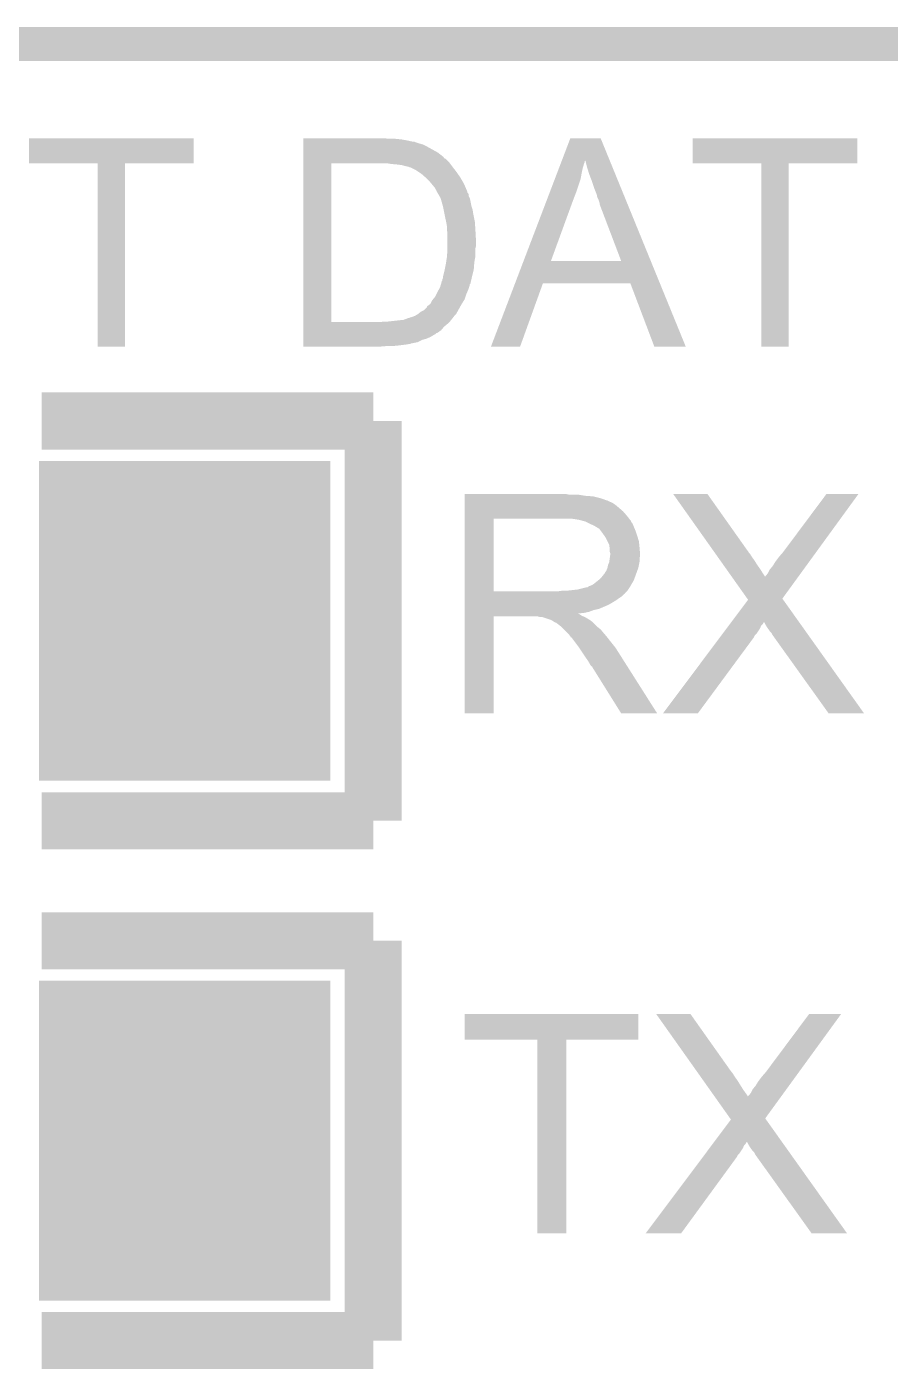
# Model space of a CAD drawing. Extents: x -1.4 to 24.2, y -3.9 to 40.3.
# Drawn here: x 1.74 to 5.57, y 33.22 to 39.19 of the extents above; entities that cross this region are included whole.
import ezdxf

# ---------------------------------------------------------------- set-up
doc = ezdxf.new("R2010")
doc.units = 0
doc.layers.get('0').update_dxf_attribs({"linetype": 'CONTINUOUS'})
for name, color, linetype in [('USBI2CCLICK_V102A_GKO', 5, 'CONTINUOUS'), ('USBI2CCLICK_V102A_GTO', 14, 'CONTINUOUS'), ('USBI2CCLICK_V102A_GTS', 12, 'CONTINUOUS')]:
    doc.layers.add(name, color=color, linetype=linetype)

# ---------------------------------------------------------------- blocks, each defined once
blk = doc.blocks.new('RECTANGLE_44')
blk.add_solid([(0.6477, 0.7112), (0.6477, -0.7112), (-0.6477, 0.7112), (-0.6477, -0.7112)])

msp = doc.modelspace()

# ---------------------------------------------------------------- linework, layer by layer
at = {"layer": 'USBI2CCLICK_V102A_GKO', "const_width": 0.1524}
msp.add_lwpolyline([(-1.27, 39.116), (24.13, 39.116)], dxfattribs=at)
at = {"layer": 'USBI2CCLICK_V102A_GTO', "const_width": 0.254}
for points in [[(1.8034, 37.4396), (3.2766, 37.4396)], [(3.2766, 35.6616), (3.2766, 37.4396)], [(1.8034, 35.6616), (3.2766, 35.6616)], [(1.8034, 35.1282), (3.2766, 35.1282)], [(3.2766, 33.3502), (3.2766, 35.1282)], [(1.8034, 33.3502), (3.2766, 33.3502)]]:
    msp.add_lwpolyline(points, dxfattribs=at)
at = {"layer": 'USBI2CCLICK_V102A_GTO'}
for points in [[(1.74752, 38.585162), (1.74754, 38.696878), (2.479018, 38.585162), (2.47904, 38.696878)], [(1.74754, 38.696878), (1.747542, 38.6969), (2.47904, 38.696878), (1.747542, 38.6969)], [(2.96674, 38.69436), (2.966742, 38.6969), (3.347718, 38.69436), (3.32232, 38.6969)], [(2.96674, 38.69182), (2.96674, 38.69436), (3.40106, 38.69182), (3.37566, 38.69436)], [(2.96674, 38.68674), (2.96674, 38.69182), (3.429, 38.68674), (3.40106, 38.69182)], [(2.96674, 38.68166), (2.96674, 38.68674), (3.451862, 38.68166), (3.429, 38.68674)], [(2.96674, 38.681658), (2.96674, 38.68166), (3.459484, 38.681658), (3.451862, 38.68166)], [(2.96674, 38.67912), (2.96674, 38.681658), (3.464562, 38.67912), (3.459484, 38.681658)], [(4.116088, 38.600202), (4.15291, 38.696886), (4.32699, 38.600202), (4.287524, 38.696886)], [(4.15291, 38.696886), (4.152916, 38.6969), (4.287524, 38.696886), (4.152916, 38.6969)], [(4.69646, 38.585162), (4.69648, 38.696878), (5.427958, 38.585162), (5.42798, 38.696878)], [(4.69648, 38.696878), (4.696482, 38.6969), (5.42798, 38.696878), (4.696482, 38.6969)], [(2.96674, 38.67404), (2.96674, 38.67912), (3.4798, 38.67404), (3.464562, 38.67912)], [(2.96674, 38.66896), (2.96674, 38.67404), (3.49758, 38.66896), (3.4798, 38.67404)], [(2.96674, 38.6588), (2.96674, 38.66896), (3.5179, 38.6588), (3.49758, 38.66896)], [(2.96674, 38.6334), (2.96674, 38.6588), (3.563618, 38.6334), (3.5179, 38.6588)], [(2.96674, 38.615618), (2.96674, 38.6334), (3.58648, 38.615618), (3.563618, 38.6334)], [(2.052298, 38.58514), (1.74752, 38.585162), (2.479018, 38.58514), (2.479018, 38.585162)], [(2.0523, 38.585118), (2.052298, 38.58514), (2.17424, 38.585118), (2.479018, 38.58514)], [(2.05232, 37.769822), (2.0523, 38.585118), (2.174218, 37.769822), (2.17424, 38.585118)], [(2.966722, 37.879042), (2.966738, 38.58512), (3.09118, 37.879042), (3.091182, 38.58512)], [(2.966738, 38.608), (2.96674, 38.613076), (3.591568, 38.608), (3.589022, 38.613076)], [(2.966738, 38.605456), (2.966738, 38.608), (3.599182, 38.605456), (3.591568, 38.608)], [(2.966738, 38.592758), (2.966738, 38.605456), (3.61188, 38.592758), (3.599182, 38.605456)], [(2.966738, 38.58514), (2.966738, 38.592758), (3.617596, 38.58514), (3.61188, 38.592758)], [(2.966738, 38.58512), (2.966738, 38.58514), (3.091182, 38.58512), (3.30454, 38.58514)], [(2.96674, 38.613076), (2.96674, 38.615618), (3.589022, 38.613076), (3.58648, 38.615618)], [(3.355338, 38.5826), (3.340102, 38.58514), (3.6195, 38.5826), (3.617596, 38.58514)], [(3.38328, 38.58006), (3.355338, 38.5826), (3.621406, 38.58006), (3.6195, 38.5826)], [(3.403602, 38.57752), (3.38328, 38.58006), (3.62331, 38.57752), (3.621406, 38.58006)], [(3.421378, 38.57244), (3.403602, 38.57752), (3.62712, 38.57244), (3.62331, 38.57752)], [(3.434082, 38.569898), (3.421378, 38.57244), (3.629098, 38.569898), (3.62712, 38.57244)], [(3.439164, 38.56736), (3.434082, 38.569898), (3.631072, 38.56736), (3.629098, 38.569898)], [(3.441704, 38.567358), (3.439164, 38.56736), (3.631074, 38.567358), (3.631072, 38.56736)], [(3.467102, 38.554658), (3.441704, 38.567358), (3.640952, 38.554658), (3.631074, 38.567358)], [(4.094876, 38.5445), (4.103582, 38.56736), (4.2037, 38.5445), (4.208782, 38.56736)], [(4.103582, 38.56736), (4.106484, 38.57498), (4.208782, 38.56736), (4.211318, 38.57498)], [(4.106484, 38.57498), (4.110354, 38.585142), (4.211318, 38.57498), (4.21386, 38.585142)], [(4.110354, 38.585142), (4.112288, 38.590224), (4.21386, 38.585142), (4.2164, 38.590224)], [(4.112288, 38.590224), (4.114224, 38.595306), (4.2164, 38.590224), (4.216406, 38.595306)], [(4.114224, 38.595306), (4.115192, 38.597846), (4.216406, 38.595306), (4.21894, 38.597846)], [(4.115192, 38.597846), (4.116088, 38.600202), (4.21894, 38.597846), (4.218944, 38.600202)], [(4.22656, 38.569902), (4.218944, 38.600202), (4.339358, 38.569902), (4.32699, 38.600202)], [(4.236718, 38.53688), (4.22656, 38.569902), (4.352838, 38.53688), (4.339358, 38.569902)], [(5.001238, 38.58514), (4.69646, 38.585162), (5.427958, 38.58514), (5.427958, 38.585162)], [(5.00124, 38.585118), (5.001238, 38.58514), (5.12318, 38.585118), (5.427958, 38.58514)], [(5.00126, 37.769822), (5.00124, 38.585118), (5.123158, 37.769822), (5.12318, 38.585118)], [(3.47472, 38.54958), (3.467102, 38.554658), (3.6449, 38.54958), (3.640952, 38.554658)], [(3.489962, 38.53942), (3.47472, 38.54958), (3.652014, 38.53942), (3.6449, 38.54958)], [(3.507378, 38.524182), (3.489962, 38.53942), (3.66268, 38.524182), (3.652014, 38.53942)], [(3.51028, 38.521642), (3.507378, 38.524182), (3.664162, 38.521642), (3.66268, 38.524182)], [(3.52806, 38.50386), (3.51028, 38.521642), (3.674534, 38.50386), (3.664162, 38.521642)], [(3.53653, 38.493698), (3.52806, 38.50386), (3.68046, 38.493698), (3.674534, 38.50386)], [(4.061018, 38.455598), (4.084234, 38.51656), (4.1783, 38.455598), (4.19862, 38.51656)], [(4.084234, 38.51656), (4.094876, 38.5445), (4.19862, 38.51656), (4.2037, 38.5445)], [(4.24942, 38.503862), (4.236718, 38.53688), (4.366314, 38.503862), (4.352838, 38.53688)], [(4.25958, 38.47338), (4.24942, 38.503862), (4.378758, 38.47338), (4.366314, 38.503862)], [(3.54076, 38.48862), (3.53653, 38.493698), (3.682638, 38.48862), (3.68046, 38.493698)], [(3.550922, 38.475918), (3.54076, 38.48862), (3.68808, 38.475918), (3.682638, 38.48862)], [(3.556002, 38.46576), (3.550922, 38.475918), (3.692434, 38.46576), (3.68808, 38.475918)], [(3.55854, 38.463214), (3.556002, 38.46576), (3.693524, 38.463214), (3.692434, 38.46576)], [(3.558542, 38.460676), (3.55854, 38.463214), (3.694612, 38.460676), (3.693524, 38.463214)], [(3.560068, 38.458136), (3.558542, 38.460676), (3.6957, 38.458136), (3.694612, 38.460676)], [(3.561592, 38.455594), (3.560068, 38.458136), (3.695706, 38.455594), (3.6957, 38.458136)], [(3.563116, 38.453056), (3.561592, 38.455594), (3.698242, 38.453056), (3.695706, 38.455594)], [(3.56616, 38.44798), (3.563116, 38.453056), (3.70078, 38.44798), (3.698242, 38.453056)], [(3.566164, 38.447976), (3.56616, 38.44798), (3.70078, 38.447976), (3.70078, 38.44798)], [(3.570518, 38.440356), (3.566164, 38.447976), (3.700782, 38.440356), (3.70078, 38.447976)], [(4.048444, 38.42258), (4.061018, 38.455598), (4.1656, 38.42258), (4.1783, 38.455598)], [(4.26974, 38.447978), (4.25958, 38.47338), (4.389126, 38.447978), (4.378758, 38.47338)], [(4.272282, 38.435278), (4.26974, 38.447978), (4.39431, 38.435278), (4.389126, 38.447978)], [(3.576322, 38.430198), (3.570518, 38.440356), (3.705862, 38.430198), (3.700782, 38.440356)], [(3.579226, 38.42004), (3.576322, 38.430198), (3.7084, 38.42004), (3.705862, 38.430198)], [(3.58648, 38.394642), (3.579226, 38.42004), (3.713482, 38.394642), (3.7084, 38.42004)], [(3.586482, 38.39464), (3.58648, 38.394642), (3.713482, 38.39464), (3.713482, 38.394642)], [(3.58953, 38.379398), (3.586482, 38.39464), (3.71856, 38.379398), (3.713482, 38.39464)], [(3.94495, 38.150828), (4.048444, 38.42258), (4.06655, 38.150828), (4.1656, 38.42258)], [(4.27736, 38.425118), (4.272282, 38.435278), (4.398458, 38.425118), (4.39431, 38.435278)], [(4.28244, 38.409876), (4.27736, 38.425118), (4.404678, 38.409876), (4.398458, 38.425118)], [(4.282442, 38.404796), (4.28244, 38.409876), (4.406752, 38.404796), (4.404678, 38.409876)], [(4.37893, 38.1508), (4.282442, 38.404796), (4.51043, 38.1508), (4.406752, 38.404796)], [(3.593084, 38.361622), (3.58953, 38.379398), (3.7211, 38.361622), (3.71856, 38.379398)], [(3.5941, 38.35654), (3.593084, 38.361622), (3.722118, 38.35654), (3.7211, 38.361622)], [(3.601176, 38.32352), (3.5941, 38.35654), (3.72872, 38.32352), (3.722118, 38.35654)], [(3.60172, 38.32098), (3.601176, 38.32352), (3.72888, 38.32098), (3.72872, 38.32352)], [(3.60426, 38.305738), (3.60172, 38.32098), (3.729832, 38.305738), (3.72888, 38.32098)], [(3.60426, 38.287958), (3.60426, 38.305738), (3.730944, 38.287958), (3.729832, 38.305738)], [(3.605276, 38.28288), (3.60426, 38.287958), (3.73126, 38.28288), (3.730944, 38.287958)], [(3.6068, 38.275258), (3.605276, 38.28288), (3.731684, 38.275258), (3.73126, 38.28288)], [(3.6068, 38.237162), (3.6068, 38.275258), (3.7338, 38.237162), (3.731684, 38.275258)], [(3.6068, 38.219378), (3.6068, 38.237162), (3.7338, 38.219378), (3.7338, 38.237162)], [(3.6068, 38.209218), (3.6068, 38.219378), (3.73126, 38.209218), (3.7338, 38.219378)], [(3.6068, 38.2016), (3.6068, 38.209218), (3.73126, 38.2016), (3.73126, 38.209218)], [(3.59918, 38.13556), (3.600742, 38.14572), (3.725398, 38.13556), (3.72618, 38.14572)], [(3.600742, 38.14572), (3.60426, 38.16858), (3.72618, 38.14572), (3.730336, 38.16858)], [(3.60426, 38.16858), (3.60465, 38.173658), (3.730336, 38.16858), (3.73126, 38.173658)], [(3.60465, 38.173658), (3.6068, 38.2016), (3.73126, 38.173658), (3.73126, 38.2016)], [(3.907214, 38.05174), (3.94494, 38.1508), (4.550864, 38.05174), (4.51043, 38.1508)], [(3.94494, 38.1508), (3.94495, 38.150828), (4.37893, 38.1508), (4.06655, 38.150828)], [(3.587114, 38.08222), (3.5941, 38.11016), (3.71602, 38.08222), (3.723004, 38.11016)], [(3.5941, 38.11016), (3.594608, 38.1127), (3.723004, 38.11016), (3.72364, 38.1127)], [(3.594608, 38.1127), (3.59918, 38.13556), (3.72364, 38.1127), (3.725398, 38.13556)], [(3.566726, 38.021262), (3.57378, 38.033958), (3.69824, 38.021262), (3.702472, 38.033958)], [(3.57378, 38.033958), (3.574542, 38.036498), (3.702472, 38.033958), (3.70332, 38.036498)], [(3.574542, 38.036498), (3.576064, 38.041576), (3.70332, 38.036498), (3.705858, 38.041576)], [(3.576064, 38.041576), (3.577588, 38.046654), (3.705858, 38.041576), (3.70586, 38.046654)], [(3.577588, 38.046654), (3.578352, 38.049198), (3.70586, 38.046654), (3.708396, 38.049198)], [(3.578352, 38.049198), (3.5814, 38.059356), (3.708396, 38.049198), (3.71074, 38.059356)], [(3.5814, 38.061894), (3.583934, 38.064434), (3.711326, 38.061894), (3.711912, 38.064434)], [(3.5814, 38.059356), (3.5814, 38.061894), (3.71074, 38.059356), (3.711326, 38.061894)], [(3.583934, 38.064434), (3.58394, 38.069516), (3.711912, 38.064434), (3.713086, 38.069516)], [(3.58394, 38.069516), (3.586478, 38.074596), (3.713086, 38.069516), (3.714258, 38.074596)], [(3.586478, 38.074596), (3.58648, 38.079678), (3.714258, 38.074596), (3.715432, 38.079678)], [(3.58648, 38.079678), (3.587114, 38.08222), (3.715432, 38.079678), (3.71602, 38.08222)], [(3.799852, 37.76983), (3.907208, 38.051724), (3.929374, 37.76983), (4.030976, 38.051724)], [(3.907208, 38.051724), (3.907214, 38.05174), (4.030976, 38.051724), (4.419584, 38.05174)], [(4.526276, 37.769814), (4.419584, 38.05174), (4.665944, 37.769814), (4.550864, 38.05174)], [(3.530596, 37.9603), (3.538218, 37.975536), (3.670302, 37.9603), (3.679822, 37.975536)], [(3.538218, 37.975536), (3.542452, 37.980618), (3.679822, 37.975536), (3.682998, 37.980618)], [(3.542452, 37.980618), (3.55092, 37.990782), (3.682998, 37.980618), (3.686386, 37.990782)], [(3.55092, 37.990782), (3.557268, 38.00348), (3.686386, 37.990782), (3.69062, 38.00348)], [(3.557268, 38.00348), (3.56108, 38.0111), (3.69062, 38.00348), (3.693884, 38.0111)], [(3.56108, 38.0111), (3.566726, 38.021262), (3.693884, 38.0111), (3.69824, 38.021262)], [(3.449318, 37.90188), (3.462016, 37.906958), (3.63347, 37.90188), (3.63728, 37.906958)], [(3.462016, 37.906958), (3.462022, 37.90696), (3.63728, 37.906958), (3.63728, 37.90696)], [(3.462022, 37.90696), (3.474718, 37.914578), (3.63728, 37.90696), (3.644896, 37.914578)], [(3.474718, 37.914578), (3.47472, 37.91458), (3.644896, 37.914578), (3.644898, 37.91458)], [(3.47472, 37.91458), (3.48742, 37.92474), (3.644898, 37.91458), (3.650542, 37.92474)], [(3.48742, 37.92474), (3.502656, 37.932358), (3.650542, 37.92474), (3.654776, 37.932358)], [(3.502656, 37.932358), (3.515354, 37.945054), (3.654776, 37.932358), (3.66183, 37.945054)], [(3.515354, 37.945054), (3.51536, 37.947594), (3.66183, 37.945054), (3.66324, 37.947594)], [(3.51536, 37.947594), (3.52044, 37.952678), (3.66324, 37.947594), (3.666066, 37.952678)], [(3.52044, 37.952678), (3.530596, 37.9603), (3.666066, 37.952678), (3.670302, 37.9603)], [(2.96672, 37.843458), (2.966722, 37.858698), (3.578858, 37.843458), (3.591558, 37.858698)], [(2.966722, 37.87902), (2.966722, 37.879042), (3.309618, 37.87902), (3.09118, 37.879042)], [(2.966722, 37.8714), (2.966722, 37.87902), (3.6068, 37.8714), (3.61442, 37.87902)], [(2.966722, 37.858698), (2.966722, 37.8714), (3.591558, 37.858698), (3.6068, 37.8714)], [(3.309618, 37.87902), (3.319778, 37.88156), (3.61442, 37.87902), (3.61696, 37.88156)], [(3.340098, 37.88156), (3.362958, 37.8841), (3.61696, 37.88156), (3.6195, 37.8841)], [(3.362958, 37.8841), (3.38582, 37.88664), (3.6195, 37.8841), (3.621532, 37.88664)], [(3.38582, 37.88664), (3.411218, 37.88918), (3.621532, 37.88664), (3.623564, 37.88918)], [(3.411218, 37.88918), (3.431536, 37.896798), (3.623564, 37.88918), (3.629658, 37.896798)], [(3.431536, 37.896798), (3.434076, 37.8968), (3.629658, 37.896798), (3.62966, 37.8968)], [(3.434076, 37.8968), (3.439158, 37.89934), (3.62966, 37.8968), (3.631564, 37.89934)], [(3.439158, 37.89934), (3.449318, 37.90188), (3.631564, 37.89934), (3.63347, 37.90188)], [(2.96672, 37.83076), (2.96672, 37.843458), (3.561076, 37.83076), (3.578858, 37.843458)], [(2.96672, 37.830754), (2.96672, 37.83076), (3.558534, 37.830754), (3.561076, 37.83076)], [(2.96672, 37.825678), (2.96672, 37.830754), (3.553456, 37.825678), (3.558534, 37.830754)], [(2.96672, 37.8206), (2.96672, 37.825678), (3.543302, 37.8206), (3.553456, 37.825678)], [(2.96672, 37.81298), (2.96672, 37.8206), (3.530598, 37.81298), (3.543302, 37.8206)], [(2.96672, 37.805358), (2.96672, 37.81298), (3.51282, 37.805358), (3.530598, 37.81298)], [(2.96672, 37.80028), (2.96672, 37.805358), (3.49504, 37.80028), (3.51282, 37.805358)], [(2.96672, 37.79012), (2.96672, 37.80028), (3.474718, 37.79012), (3.49504, 37.80028)], [(2.96672, 37.78504), (2.96672, 37.79012), (3.449318, 37.78504), (3.474718, 37.79012)], [(2.96672, 37.785038), (2.96672, 37.78504), (3.446776, 37.785038), (3.449318, 37.78504)], [(2.96672, 37.7825), (2.96672, 37.785038), (3.441696, 37.7825), (3.446776, 37.785038)], [(2.174218, 37.7698), (2.05232, 37.769822), (2.174218, 37.7698), (2.174218, 37.769822)], [(2.96672, 37.77996), (2.96672, 37.7825), (3.42646, 37.77996), (3.439158, 37.7825)], [(2.96672, 37.77488), (2.96672, 37.77996), (3.38582, 37.77488), (3.42646, 37.77996)], [(2.96672, 37.77234), (2.96672, 37.77488), (3.360422, 37.77234), (3.38582, 37.77488)], [(2.96672, 37.769822), (2.96672, 37.77234), (3.302264, 37.769822), (3.33248, 37.77234)], [(3.302002, 37.7698), (2.96672, 37.769822), (3.302002, 37.7698), (3.302264, 37.769822)], [(3.929364, 37.7698), (3.799852, 37.76983), (3.929364, 37.7698), (3.929374, 37.76983)], [(4.665948, 37.7698), (4.665944, 37.769814), (4.665948, 37.7698), (4.526276, 37.769814)], [(5.123158, 37.7698), (5.00126, 37.769822), (5.123158, 37.7698), (5.123158, 37.769822)], [(3.68302, 37.11194), (3.683022, 37.11448), (4.147822, 37.11194), (4.135122, 37.11448)], [(3.68302, 37.10686), (3.68302, 37.11194), (4.218938, 37.10686), (4.188462, 37.11194)], [(3.68302, 37.10432), (3.68302, 37.10686), (4.2545, 37.10432), (4.218938, 37.10686)], [(3.68302, 37.0967), (3.68302, 37.10432), (4.284978, 37.0967), (4.2545, 37.10432)], [(3.68302, 37.09162), (3.68302, 37.0967), (4.30022, 37.09162), (4.284978, 37.0967)], [(3.68302, 37.08654), (3.68302, 37.09162), (4.312924, 37.08654), (4.30022, 37.09162)], [(3.68302, 37.086538), (3.68302, 37.08654), (4.315464, 37.086538), (4.312924, 37.08654)], [(3.68302, 37.08146), (3.68302, 37.086538), (4.32562, 37.08146), (4.315464, 37.086538)], [(3.68302, 37.076378), (3.68302, 37.08146), (4.338322, 37.076378), (4.32562, 37.08146)], [(3.68302, 37.06622), (3.68302, 37.076378), (4.35356, 37.06622), (4.338322, 37.076378)], [(4.610148, 37.114472), (4.610142, 37.11448), (4.762504, 37.114472), (4.610142, 37.11448)], [(4.788184, 36.863018), (4.610148, 37.114472), (4.940302, 36.863018), (4.762504, 37.114472)], [(5.09778, 36.855398), (5.290802, 37.114444), (5.244774, 36.855398), (5.433034, 37.114444)], [(5.290802, 37.114444), (5.29083, 37.11448), (5.433034, 37.114444), (5.29083, 37.11448)], [(3.683018, 37.017962), (3.68302, 37.03828), (4.40436, 37.017962), (4.386582, 37.03828)], [(3.683018, 37.00526), (3.683018, 37.017962), (4.414238, 37.00526), (4.40436, 37.017962)], [(3.68302, 37.05352), (3.68302, 37.06622), (4.3688, 37.05352), (4.35356, 37.06622)], [(3.68302, 37.03828), (3.68302, 37.05352), (4.386582, 37.03828), (4.3688, 37.05352)], [(3.683012, 36.682702), (3.683018, 37.00524), (3.81254, 36.682702), (3.812542, 37.00524)], [(3.683018, 37.00524), (3.683018, 37.00526), (3.812542, 37.00524), (4.11988, 37.00526)], [(4.191002, 37.00018), (4.157982, 37.00526), (4.418188, 37.00018), (4.414238, 37.00526)], [(4.209642, 36.995096), (4.191002, 37.00018), (4.42214, 36.995096), (4.418188, 37.00018)], [(4.21894, 36.99256), (4.209642, 36.995096), (4.422144, 36.99256), (4.42214, 36.995096)], [(4.218952, 36.992554), (4.21894, 36.99256), (4.422144, 36.992554), (4.422144, 36.99256)], [(4.23926, 36.9824), (4.218952, 36.992554), (4.42976, 36.9824), (4.422144, 36.992554)], [(4.25704, 36.97478), (4.23926, 36.9824), (4.432808, 36.97478), (4.42976, 36.9824)], [(4.26551, 36.9697), (4.25704, 36.97478), (4.43484, 36.9697), (4.432808, 36.97478)], [(4.26974, 36.967162), (4.26551, 36.9697), (4.435928, 36.967162), (4.43484, 36.9697)], [(4.277364, 36.96208), (4.26974, 36.967162), (4.438106, 36.96208), (4.435928, 36.967162)], [(4.279904, 36.962072), (4.277364, 36.96208), (4.43811, 36.962072), (4.438106, 36.96208)], [(4.28752, 36.95192), (4.279904, 36.962072), (4.44246, 36.95192), (4.43811, 36.962072)], [(4.29514, 36.94176), (4.28752, 36.95192), (4.445848, 36.94176), (4.44246, 36.95192)], [(4.304212, 36.92906), (4.29514, 36.94176), (4.45008, 36.92906), (4.445848, 36.94176)], [(4.30784, 36.923978), (4.304212, 36.92906), (4.451606, 36.923978), (4.45008, 36.92906)], [(4.318, 36.903658), (4.30784, 36.923978), (4.4577, 36.903658), (4.451606, 36.923978)], [(4.32562, 36.888416), (4.318, 36.903658), (4.459226, 36.888416), (4.4577, 36.903658)], [(4.325618, 36.812218), (4.328158, 36.829996), (4.46024, 36.812218), (4.46024, 36.829996)], [(4.327072, 36.87826), (4.32562, 36.888416), (4.46024, 36.87826), (4.459226, 36.888416)], [(4.32816, 36.870638), (4.327072, 36.87826), (4.460876, 36.870638), (4.46024, 36.87826)], [(4.328158, 36.829996), (4.329246, 36.837618), (4.46024, 36.829996), (4.462778, 36.837618)], [(4.328162, 36.857938), (4.32816, 36.870638), (4.461934, 36.857938), (4.460876, 36.870638)], [(4.3307, 36.850316), (4.328162, 36.857938), (4.46257, 36.850316), (4.461934, 36.857938)], [(4.329246, 36.837618), (4.3307, 36.84778), (4.462778, 36.837618), (4.462778, 36.84778)], [(4.3307, 36.847782), (4.3307, 36.850316), (4.46278, 36.847782), (4.46257, 36.850316)], [(4.3307, 36.84778), (4.3307, 36.847782), (4.462778, 36.84778), (4.46278, 36.847782)], [(4.789984, 36.860476), (4.788184, 36.863018), (4.942842, 36.860476), (4.940302, 36.863018)], [(4.793578, 36.8554), (4.789984, 36.860476), (4.945382, 36.8554), (4.942842, 36.860476)], [(4.797176, 36.850318), (4.793578, 36.8554), (4.950462, 36.850318), (4.945382, 36.8554)], [(4.806166, 36.83762), (4.797176, 36.850318), (4.958078, 36.83762), (4.950462, 36.850318)], [(4.818754, 36.81984), (4.806166, 36.83762), (4.97078, 36.81984), (4.958078, 36.83762)], [(5.06476, 36.814758), (5.08, 36.83508), (5.21524, 36.814758), (5.230008, 36.83508)], [(5.08, 36.83508), (5.09778, 36.855398), (5.230008, 36.83508), (5.244774, 36.855398)], [(4.30784, 36.766498), (4.312918, 36.774118), (4.447768, 36.766498), (4.450538, 36.774118)], [(4.312918, 36.774118), (4.317998, 36.786818), (4.450538, 36.774118), (4.455156, 36.786818)], [(4.317998, 36.78682), (4.32054, 36.799518), (4.455158, 36.78682), (4.457698, 36.799518)], [(4.317998, 36.786818), (4.317998, 36.78682), (4.455156, 36.786818), (4.455158, 36.78682)], [(4.32054, 36.799518), (4.325618, 36.812218), (4.457698, 36.799518), (4.46024, 36.812218)], [(4.83314, 36.799522), (4.818754, 36.81984), (4.98348, 36.799522), (4.97078, 36.81984)], [(4.84573, 36.78174), (4.83314, 36.799522), (4.99618, 36.78174), (4.98348, 36.799522)], [(4.860118, 36.76142), (4.84573, 36.78174), (5.00888, 36.76142), (4.99618, 36.78174)], [(5.03174, 36.763962), (5.03936, 36.779198), (5.178324, 36.763962), (5.189398, 36.779198)], [(5.03936, 36.779198), (5.05206, 36.794442), (5.189398, 36.779198), (5.200476, 36.794442)], [(5.05206, 36.794442), (5.06476, 36.814758), (5.200476, 36.794442), (5.21524, 36.814758)], [(4.244338, 36.70808), (4.254498, 36.713158), (4.421506, 36.70808), (4.424468, 36.713158)], [(4.254498, 36.713158), (4.276722, 36.730938), (4.424468, 36.713158), (4.43484, 36.730938)], [(4.276722, 36.730938), (4.279898, 36.733478), (4.43484, 36.730938), (4.435762, 36.733478)], [(4.279898, 36.733478), (4.2926, 36.74618), (4.435762, 36.733478), (4.44038, 36.74618)], [(4.2926, 36.74618), (4.302758, 36.758878), (4.44038, 36.74618), (4.444998, 36.758878)], [(4.302758, 36.758878), (4.305298, 36.76142), (4.444998, 36.758878), (4.445922, 36.76142)], [(4.305298, 36.76142), (4.30784, 36.766498), (4.445922, 36.76142), (4.447768, 36.766498)], [(4.870856, 36.746252), (4.860118, 36.76142), (5.01904, 36.746252), (5.00888, 36.76142)], [(4.939256, 36.649646), (4.870856, 36.746252), (5.095248, 36.649646), (5.165454, 36.746252)], [(5.01904, 36.746252), (5.019046, 36.748726), (5.165454, 36.746252), (5.167252, 36.748726)], [(5.019046, 36.748726), (5.02412, 36.753802), (5.167252, 36.748726), (5.170942, 36.753802)], [(5.02412, 36.753802), (5.03174, 36.763962), (5.170942, 36.753802), (5.178324, 36.763962)], [(3.68301, 36.66998), (3.683012, 36.672514), (4.394178, 36.66998), (4.3942, 36.672514)], [(3.68301, 36.669974), (3.68301, 36.66998), (4.391654, 36.669974), (4.394178, 36.66998)], [(3.68301, 36.65982), (3.68301, 36.669974), (4.3815, 36.65982), (4.391654, 36.669974)], [(3.68301, 36.64966), (3.68301, 36.65982), (4.36626, 36.64966), (4.3815, 36.65982)], [(3.683012, 36.68268), (3.683012, 36.682702), (4.102098, 36.68268), (3.81254, 36.682702)], [(3.683012, 36.672514), (3.683012, 36.68268), (4.3942, 36.672514), (4.40436, 36.68268)], [(4.102098, 36.68268), (4.119864, 36.685218), (4.40436, 36.68268), (4.406898, 36.685218)], [(4.119864, 36.685218), (4.11988, 36.68522), (4.406898, 36.685218), (4.406898, 36.68522)], [(4.140198, 36.68522), (4.185918, 36.6903), (4.406898, 36.68522), (4.410286, 36.6903)], [(4.185918, 36.6903), (4.226558, 36.70046), (4.410286, 36.6903), (4.417062, 36.70046)], [(4.229096, 36.70046), (4.236716, 36.705538), (4.417062, 36.70046), (4.420024, 36.705538)], [(4.236716, 36.705538), (4.244338, 36.70808), (4.420024, 36.705538), (4.421506, 36.70808)], [(3.68301, 36.642038), (3.68301, 36.64966), (4.356098, 36.642038), (4.36626, 36.64966)], [(3.68301, 36.6268), (3.68301, 36.642038), (4.3307, 36.6268), (4.356098, 36.642038)], [(3.68301, 36.61918), (3.68301, 36.6268), (4.31546, 36.61918), (4.3307, 36.6268)], [(3.68301, 36.60394), (3.68301, 36.61918), (4.279898, 36.60394), (4.31546, 36.61918)], [(3.68301, 36.598858), (3.68301, 36.60394), (4.257038, 36.598858), (4.279898, 36.60394)], [(3.68301, 36.59124), (3.68301, 36.598858), (4.236718, 36.59124), (4.257038, 36.598858)], [(3.68301, 36.58616), (3.68301, 36.59124), (4.213858, 36.58616), (4.236718, 36.59124)], [(4.868638, 36.5455), (4.942832, 36.644594), (5.169334, 36.5455), (5.098842, 36.644594)], [(4.942832, 36.644594), (4.939256, 36.649646), (5.098842, 36.644594), (5.095248, 36.649646)], [(3.683, 36.139142), (3.683008, 36.570898), (3.812518, 36.139142), (3.81254, 36.570898)], [(3.683008, 36.581078), (3.68301, 36.583586), (4.191004, 36.581078), (4.188492, 36.583586)], [(3.683008, 36.578538), (3.683008, 36.581078), (4.196082, 36.578538), (4.191004, 36.581078)], [(3.683008, 36.57346), (3.683008, 36.578538), (4.2037, 36.57346), (4.196082, 36.578538)], [(3.683008, 36.57092), (3.683008, 36.57346), (4.210052, 36.57092), (4.2037, 36.57346)], [(3.683008, 36.570898), (3.683008, 36.57092), (3.81254, 36.570898), (4.005578, 36.57092)], [(3.68301, 36.583586), (3.68301, 36.58616), (4.188492, 36.583586), (4.213858, 36.58616)], [(4.015738, 36.56838), (4.005578, 36.57092), (4.216402, 36.56838), (4.210052, 36.57092)], [(4.030974, 36.565846), (4.028434, 36.56838), (4.220626, 36.565846), (4.216402, 36.56838)], [(4.033516, 36.56584), (4.030974, 36.565846), (4.220636, 36.56584), (4.220626, 36.565846)], [(4.063998, 36.55568), (4.033516, 36.56584), (4.237568, 36.55568), (4.220636, 36.56584)], [(4.069078, 36.55314), (4.063998, 36.55568), (4.2418, 36.55314), (4.237568, 36.55568)], [(4.074158, 36.5506), (4.069078, 36.55314), (4.244976, 36.5506), (4.2418, 36.55314)], [(4.081778, 36.545522), (4.074158, 36.5506), (4.251324, 36.545522), (4.244976, 36.5506)], [(4.086856, 36.542982), (4.081778, 36.545522), (4.254498, 36.542982), (4.251324, 36.545522)], [(4.089394, 36.54298), (4.086856, 36.542982), (4.2545, 36.54298), (4.254498, 36.542982)], [(4.09194, 36.540442), (4.089394, 36.54298), (4.257038, 36.540442), (4.2545, 36.54298)], [(4.1021, 36.53282), (4.09194, 36.540442), (4.26466, 36.53282), (4.257038, 36.540442)], [(4.114798, 36.522662), (4.1021, 36.53282), (4.274818, 36.522662), (4.26466, 36.53282)], [(4.85724, 36.530276), (4.862948, 36.5379), (5.00126, 36.530276), (5.008878, 36.5379)], [(4.862948, 36.5379), (4.866748, 36.542976), (5.008878, 36.5379), (5.011418, 36.542976)], [(4.866748, 36.542976), (4.868638, 36.5455), (5.011418, 36.542976), (5.01394, 36.5455)], [(5.026658, 36.52266), (5.01394, 36.5455), (5.185582, 36.52266), (5.169334, 36.5455)], [(4.114802, 36.522658), (4.114798, 36.522662), (4.274822, 36.522658), (4.274818, 36.522662)], [(4.124962, 36.512498), (4.114802, 36.522658), (4.287522, 36.512498), (4.274822, 36.522658)], [(4.1402, 36.49726), (4.124962, 36.512498), (4.30022, 36.49726), (4.287522, 36.512498)], [(4.145278, 36.49218), (4.1402, 36.49726), (4.304576, 36.49218), (4.30022, 36.49726)], [(4.152898, 36.48202), (4.145278, 36.49218), (4.313286, 36.48202), (4.304576, 36.49218)], [(4.15417, 36.479482), (4.152898, 36.48202), (4.31546, 36.479482), (4.313286, 36.48202)], [(4.155434, 36.476954), (4.15417, 36.479482), (4.317428, 36.476954), (4.31546, 36.479482)], [(4.15797, 36.47694), (4.155434, 36.476954), (4.317438, 36.47694), (4.317428, 36.476954)], [(4.173216, 36.45662), (4.15797, 36.47694), (4.33324, 36.45662), (4.317438, 36.47694)], [(4.564406, 36.139156), (4.817306, 36.47694), (4.719336, 36.139156), (4.968238, 36.47694)], [(4.817306, 36.47694), (4.82491, 36.487096), (4.968238, 36.47694), (4.973318, 36.487096)], [(4.82491, 36.487096), (4.830618, 36.494718), (4.973318, 36.487096), (4.980938, 36.494718)], [(4.830618, 36.494718), (4.847732, 36.517578), (4.980938, 36.494718), (4.996178, 36.517578)], [(4.847732, 36.517578), (4.85724, 36.530276), (4.996178, 36.517578), (5.00126, 36.530276)], [(5.03936, 36.50488), (5.026658, 36.52266), (5.19823, 36.50488), (5.185582, 36.52266)], [(5.046978, 36.49726), (5.03936, 36.50488), (5.20365, 36.49726), (5.19823, 36.50488)], [(5.05206, 36.487102), (5.046978, 36.49726), (5.210878, 36.487102), (5.20365, 36.49726)], [(5.300976, 36.139128), (5.05206, 36.487102), (5.458414, 36.139128), (5.210878, 36.487102)], [(4.18846, 36.4363), (4.173216, 36.45662), (4.349496, 36.4363), (4.33324, 36.45662)], [(4.191848, 36.431218), (4.18846, 36.4363), (4.35356, 36.431218), (4.349496, 36.4363)], [(4.210474, 36.40328), (4.191848, 36.431218), (4.37134, 36.40328), (4.35356, 36.431218)], [(4.21894, 36.39058), (4.210474, 36.40328), (4.379398, 36.39058), (4.37134, 36.40328)], [(4.23164, 36.372802), (4.21894, 36.39058), (4.390678, 36.372802), (4.379398, 36.39058)], [(4.2418, 36.355018), (4.23164, 36.372802), (4.401962, 36.355018), (4.390678, 36.372802)], [(4.244338, 36.349946), (4.2418, 36.355018), (4.40518, 36.349946), (4.401962, 36.355018)], [(4.249414, 36.347402), (4.244338, 36.349946), (4.406794, 36.347402), (4.40518, 36.349946)], [(4.251962, 36.34232), (4.249414, 36.347402), (4.410018, 36.34232), (4.406794, 36.347402)], [(4.378958, 36.13913), (4.251962, 36.34232), (4.538934, 36.13913), (4.410018, 36.34232)], [(3.812518, 36.13912), (3.683, 36.139142), (3.812518, 36.13912), (3.812518, 36.139142)], [(4.53894, 36.13912), (4.538934, 36.13913), (4.53894, 36.13912), (4.378958, 36.13913)], [(4.71931, 36.13912), (4.564406, 36.139156), (4.71931, 36.13912), (4.719336, 36.139156)], [(5.458418, 36.13912), (5.458414, 36.139128), (5.458418, 36.13912), (5.300976, 36.139128)], [(3.683, 34.688802), (3.68302, 34.803058), (4.455138, 34.688802), (4.45516, 34.803058)], [(3.68302, 34.803058), (3.683022, 34.80308), (4.45516, 34.803058), (3.683022, 34.80308)], [(4.533948, 34.803072), (4.533942, 34.80308), (4.686304, 34.803072), (4.533942, 34.80308)], [(4.711984, 34.551618), (4.533948, 34.803072), (4.864102, 34.551618), (4.686304, 34.803072)], [(5.02158, 34.543998), (5.214602, 34.803044), (5.168574, 34.543998), (5.356834, 34.803044)], [(5.214602, 34.803044), (5.21463, 34.80308), (5.356834, 34.803044), (5.21463, 34.80308)], [(4.005558, 34.68878), (3.683, 34.688802), (4.455138, 34.68878), (4.455138, 34.688802)], [(4.00556, 34.688758), (4.005558, 34.68878), (4.13512, 34.688758), (4.455138, 34.68878)], [(4.00558, 33.827742), (4.00556, 34.688758), (4.135098, 33.827742), (4.13512, 34.688758)], [(4.713784, 34.549076), (4.711984, 34.551618), (4.866642, 34.549076), (4.864102, 34.551618)], [(4.717378, 34.544), (4.713784, 34.549076), (4.869182, 34.544), (4.866642, 34.549076)], [(4.720976, 34.538918), (4.717378, 34.544), (4.874262, 34.538918), (4.869182, 34.544)], [(4.729966, 34.52622), (4.720976, 34.538918), (4.881878, 34.52622), (4.874262, 34.538918)], [(4.742554, 34.50844), (4.729966, 34.52622), (4.89458, 34.50844), (4.881878, 34.52622)], [(4.771328, 34.467802), (4.742554, 34.50844), (4.91998, 34.467802), (4.89458, 34.50844)], [(4.97586, 34.483042), (4.98856, 34.503358), (5.124276, 34.483042), (5.13904, 34.503358)], [(4.98856, 34.503358), (5.0038, 34.52368), (5.13904, 34.503358), (5.153808, 34.52368)], [(5.0038, 34.52368), (5.02158, 34.543998), (5.153808, 34.52368), (5.168574, 34.543998)], [(4.783918, 34.45002), (4.771328, 34.467802), (4.93268, 34.45002), (4.91998, 34.467802)], [(4.794656, 34.434852), (4.783918, 34.45002), (4.94284, 34.434852), (4.93268, 34.45002)], [(4.942846, 34.437326), (4.94792, 34.442402), (5.091052, 34.437326), (5.094742, 34.442402)], [(4.94792, 34.442402), (4.95554, 34.452562), (5.094742, 34.442402), (5.102124, 34.452562)], [(4.95554, 34.452562), (4.96316, 34.467798), (5.102124, 34.452562), (5.113198, 34.467798)], [(4.96316, 34.467798), (4.97586, 34.483042), (5.113198, 34.467798), (5.124276, 34.483042)], [(4.863056, 34.338246), (4.794656, 34.434852), (5.019048, 34.338246), (5.089254, 34.434852)], [(4.94284, 34.434852), (4.942846, 34.437326), (5.089254, 34.434852), (5.091052, 34.437326)], [(4.792438, 34.2341), (4.866632, 34.333194), (5.093134, 34.2341), (5.022642, 34.333194)], [(4.866632, 34.333194), (4.863056, 34.338246), (5.022642, 34.333194), (5.019048, 34.338246)], [(4.754418, 34.183318), (4.771532, 34.206178), (4.904738, 34.183318), (4.919978, 34.206178)], [(4.771532, 34.206178), (4.78104, 34.218876), (4.919978, 34.206178), (4.92506, 34.218876)], [(4.78104, 34.218876), (4.786748, 34.2265), (4.92506, 34.218876), (4.932678, 34.2265)], [(4.786748, 34.2265), (4.790548, 34.231576), (4.932678, 34.2265), (4.935218, 34.231576)], [(4.790548, 34.231576), (4.792438, 34.2341), (4.935218, 34.231576), (4.93774, 34.2341)], [(4.950458, 34.21126), (4.93774, 34.2341), (5.109382, 34.21126), (5.093134, 34.2341)], [(4.96316, 34.19348), (4.950458, 34.21126), (5.12203, 34.19348), (5.109382, 34.21126)], [(4.488206, 33.827756), (4.741106, 34.16554), (4.645676, 33.827756), (4.892038, 34.16554)], [(4.741106, 34.16554), (4.74871, 34.175696), (4.892038, 34.16554), (4.897118, 34.175696)], [(4.74871, 34.175696), (4.754418, 34.183318), (4.897118, 34.175696), (4.904738, 34.183318)], [(4.970778, 34.18586), (4.96316, 34.19348), (5.12745, 34.18586), (5.12203, 34.19348)], [(4.97586, 34.175702), (4.970778, 34.18586), (5.134678, 34.175702), (5.12745, 34.18586)], [(5.224776, 33.827728), (4.97586, 34.175702), (5.382214, 33.827728), (5.134678, 34.175702)], [(4.135098, 33.82772), (4.00558, 33.827742), (4.135098, 33.82772), (4.135098, 33.827742)], [(4.64565, 33.82772), (4.488206, 33.827756), (4.64565, 33.82772), (4.645676, 33.827756)], [(5.382218, 33.82772), (5.382214, 33.827728), (5.382218, 33.82772), (5.224776, 33.827728)]]:
    msp.add_solid(points, dxfattribs=at)

# ---------------------------------------------------------------- block references
at = {"layer": 'USBI2CCLICK_V102A_GTS'}
for p in [(2.4384, 36.5506), (2.4384, 34.2392)]:
    msp.add_blockref('RECTANGLE_44', p, dxfattribs=at)

doc.saveas('drawing.dxf')
